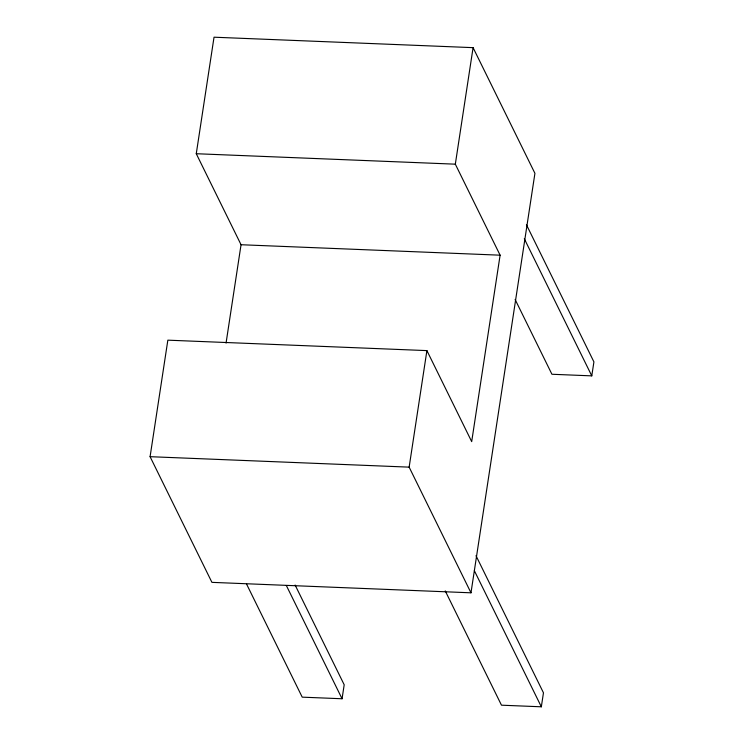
<?xml version="1.0" encoding="UTF-8"?>
<svg xmlns="http://www.w3.org/2000/svg" width="744" height="744" viewBox="0 0 744 744"><rect width="100%" height="100%" fill="white"/><g stroke="black" fill="none" stroke-linecap="round" stroke-linejoin="round"><path stroke-width="1.12" d="M473.082 47.653L534.927 173.324L470.98 592.81L211.928 582.357L150.083 456.686L167.846 340.166L426.907 350.61L471.687 441.62L500.108 255.183L455.328 164.173L473.082 47.653L214.03 37.2L196.267 153.72L241.047 244.73L226.055 343.096M246.487 583.91L302.213 697.156L342.063 698.756L344.193 684.778L295.117 585.044M470.98 592.81L409.144 467.139L426.907 350.61M445.247 590.913L501.484 705.191L541.334 706.8L543.464 692.813L475.993 555.684M515.118 299.469L551.927 374.26L591.778 375.869L593.917 361.891L526.436 224.753M196.267 153.72L455.328 164.173M241.047 244.73L500.108 255.183M150.083 456.686L409.144 467.139M524.306 238.74L591.778 375.869M474.365 570.704L541.334 706.8M286.347 585.519L342.063 698.756"/></g></svg>
